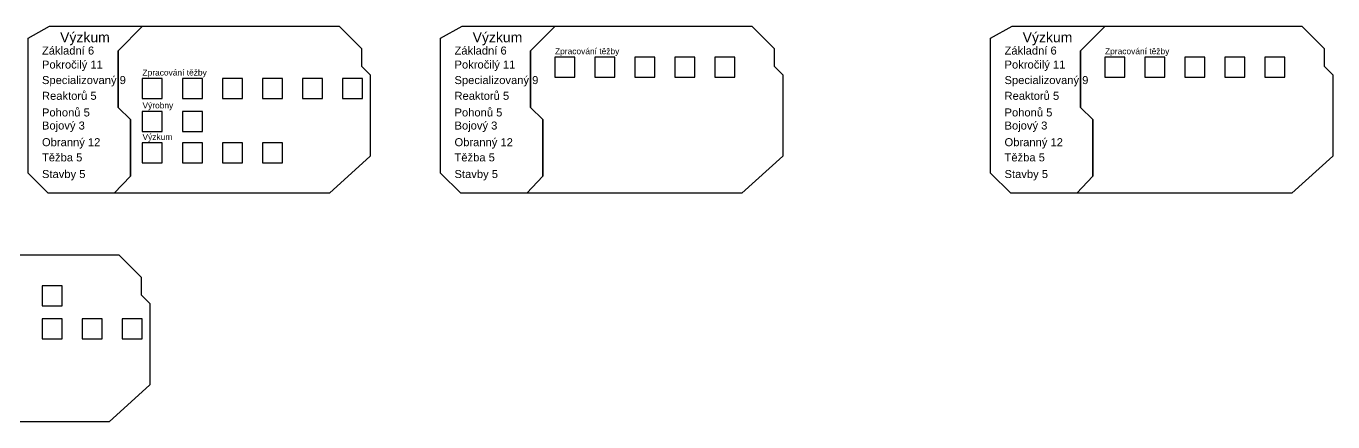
# Model space of a CAD drawing. Header units: millimetres. Extents: x 33057 to 249580, y -15894 to 47997.
# Drawn here: x 62861 to 69394, y -7681 to -5703 of the extents above; entities that cross this region are included whole.
import ezdxf

# ---------------------------------------------------------------- set-up
doc = ezdxf.new("R2010")
doc.units = ezdxf.units.MM
doc.layers.add('Obrys', color=253, linetype='Continuous', lineweight=30)
doc.layers.add('základní', color=4, linetype='Continuous')
doc.styles.get("Standard").update_dxf_attribs({"font": 'arial.ttf'})

msp = doc.modelspace()

# ---------------------------------------------------------------- linework, layer by layer
at = {"layer": 'základní', "lineweight": 30}
for p, q in [((65604.5, -5958.9), (65604.5, -5858.9)), ((68354.1, -5958.9), (68354.1, -5858.9)), ((63542.2, -6065.4), (63542.2, -5965.4)), ((65504.5, -5958.9), (65604.5, -5958.9)), ((68254.1, -5958.9), (68354.1, -5958.9)), ((63442.2, -6065.4), (63542.2, -6065.4)), ((63542.2, -6229.8), (63542.2, -6129.8)), ((63442.2, -6229.8), (63542.2, -6229.8)), ((63542.2, -6387.1), (63542.2, -6287.1)), ((63442.2, -6387.1), (63542.2, -6387.1))]:
    msp.add_line(p, q, dxfattribs=at)
at = {"layer": 'základní', "color": 67, "lineweight": 30, "true_color": 0x727430}
for points in [[(63301.8, -6538.6), (62971.7, -6538.6), (62871.2, -6438), (62871.2, -5763.8), (62978.4, -5703), (63443.4, -5703), (63321.1, -5825.8), (63321.1, -6110.2), (63382.6, -6169.3), (63382.6, -6452.5)], [(63321.1, -5825.8), (63443.4, -5703), (64426.1, -5703), (64538.7, -5815.6), (64538.7, -5903.6), (64582, -5946.9), (64582, -6353.2), (64377.2, -6538.6), (63301.8, -6538.6), (63382.6, -6452.5), (63382.6, -6169.3), (63321.1, -6110.2)], [(65364, -6538.6), (65033.9, -6538.6), (64933.5, -6438), (64933.5, -5763.8), (65040.6, -5703), (65505.7, -5703), (65383.3, -5825.8), (65383.3, -6110.2), (65444.9, -6169.3), (65444.9, -6452.5)], [(65383.3, -5825.8), (65505.7, -5703), (66488.4, -5703), (66600.9, -5815.6), (66600.9, -5903.6), (66644.2, -5946.9), (66644.2, -6353.2), (66439.5, -6538.6), (65364, -6538.6), (65444.9, -6452.5), (65444.9, -6169.3), (65383.3, -6110.2)], [(68113.7, -6538.6), (67783.6, -6538.6), (67683.1, -6438), (67683.1, -5763.8), (67790.3, -5703), (68255.4, -5703), (68133, -5825.8), (68133, -6110.2), (68194.5, -6169.3), (68194.5, -6452.5)], [(68133, -5825.8), (68255.4, -5703), (69238, -5703), (69350.6, -5815.6), (69350.6, -5903.6), (69393.9, -5946.9), (69393.9, -6353.2), (69189.1, -6538.6), (68113.7, -6538.6), (68194.5, -6452.5), (68194.5, -6169.3), (68133, -6110.2)]]:
    msp.add_lwpolyline(points, close=True, dxfattribs=at)
at = {"layer": 'základní', "lineweight": 30}
for points in [[(65604.5, -5858.9), (65504.5, -5858.9), (65504.5, -5958.9), (65604.5, -5958.9)], [(65804.5, -5858.9), (65704.5, -5858.9), (65704.5, -5958.9), (65804.5, -5958.9)], [(66004.5, -5858.9), (65904.5, -5858.9), (65904.5, -5958.9), (66004.5, -5958.9)], [(66204.5, -5858.9), (66104.5, -5858.9), (66104.5, -5958.9), (66204.5, -5958.9)], [(66404.5, -5858.9), (66304.5, -5858.9), (66304.5, -5958.9), (66404.5, -5958.9)], [(68354.1, -5858.9), (68254.1, -5858.9), (68254.1, -5958.9), (68354.1, -5958.9)], [(68554.1, -5858.9), (68454.1, -5858.9), (68454.1, -5958.9), (68554.1, -5958.9)], [(68754.1, -5858.9), (68654.1, -5858.9), (68654.1, -5958.9), (68754.1, -5958.9)], [(68954.1, -5858.9), (68854.1, -5858.9), (68854.1, -5958.9), (68954.1, -5958.9)], [(69154.1, -5858.9), (69054.1, -5858.9), (69054.1, -5958.9), (69154.1, -5958.9)], [(63542.2, -5965.4), (63442.2, -5965.4), (63442.2, -6065.4), (63542.2, -6065.4)], [(63742.2, -5965.4), (63642.2, -5965.4), (63642.2, -6065.4), (63742.2, -6065.4)], [(63942.2, -5965.4), (63842.2, -5965.4), (63842.2, -6065.4), (63942.2, -6065.4)], [(64142.2, -5965.4), (64042.2, -5965.4), (64042.2, -6065.4), (64142.2, -6065.4)], [(64342.2, -5965.4), (64242.2, -5965.4), (64242.2, -6065.4), (64342.2, -6065.4)], [(64542.2, -5965.4), (64442.2, -5965.4), (64442.2, -6065.4), (64542.2, -6065.4)], [(63542.2, -6129.8), (63442.2, -6129.8), (63442.2, -6229.8), (63542.2, -6229.8)], [(63742.2, -6129.8), (63642.2, -6129.8), (63642.2, -6229.8), (63742.2, -6229.8)], [(63542.2, -6287.1), (63442.2, -6287.1), (63442.2, -6387.1), (63542.2, -6387.1)], [(63742.2, -6287.1), (63642.2, -6287.1), (63642.2, -6387.1), (63742.2, -6387.1)], [(63942.2, -6287.1), (63842.2, -6287.1), (63842.2, -6387.1), (63942.2, -6387.1)], [(64142.2, -6287.1), (64042.2, -6287.1), (64042.2, -6387.1), (64142.2, -6387.1)], [(62219.6, -6968.4), (62341.9, -6845.7), (63324.6, -6845.7), (63437.1, -6958.2), (63437.1, -7046.2), (63480.4, -7089.5), (63480.4, -7495.9), (63275.7, -7681.3), (62200.3, -7681.3), (62281.1, -7595.1), (62281.1, -7311.9), (62219.6, -7252.8)], [(63040.7, -7001.5), (62940.7, -7001.5), (62940.7, -7101.5), (63040.7, -7101.5)], [(63040.7, -7165.9), (62940.7, -7165.9), (62940.7, -7265.9), (63040.7, -7265.9)], [(63240.7, -7165.9), (63140.7, -7165.9), (63140.7, -7265.9), (63240.7, -7265.9)], [(63440.7, -7165.9), (63340.7, -7165.9), (63340.7, -7265.9), (63440.7, -7265.9)]]:
    msp.add_lwpolyline(points, close=True, dxfattribs=at)

# ---------------------------------------------------------------- texts
at = {"layer": 'Obrys', "attachment_point": 1}
for s, width, heights, insert, char_height in [('Výzkum', 273.839, [86], (63031.1, -5733.7), 50), ('Výzkum', 273.839, [86], (65093.4, -5733.7), 50), ('Výzkum', 273.839, [86], (67843.1, -5733.7), 50), ('Základní 6', 364.439, [86], (62940.5, -5805.1), 40), ('Základní 6', 364.439, [86], (65002.8, -5805.1), 40), ('Zpracování těžby', 573.253, [95.2], (65505.3, -5813.4), 30), ('Základní 6', 364.439, [86], (67752.5, -5805.1), 40), ('Zpracování těžby', 573.253, [95.2], (68255, -5813.4), 30), ('Pokročilý 11', 458.094, [92.1], (62940.5, -5875.1), 40), ('Pokročilý 11', 458.094, [92.1], (65002.8, -5875.1), 40), ('Pokročilý 11', 458.094, [92.1], (67752.5, -5875.1), 40), ('Zpracování těžby', 573.253, [95.2], (63443, -5919.9), 30), ('Specializovaný 9', 442.837, [89.1], (62940.5, -5952.7), 40), ('Specializovaný 9', 442.837, [89.1], (65002.8, -5952.7), 40), ('Specializovaný 9', 442.837, [89.1], (67752.5, -5952.7), 40), ('Reaktorů 5', 380.561, [86], (62940.5, -6031.3), 40), ('Reaktorů 5', 380.561, [86], (65002.8, -6031.3), 40), ('Reaktorů 5', 380.561, [86], (67752.5, -6031.3), 40), ('Pohonů 5', 394.133, [86], (62940.5, -6114.5), 40), ('Výrobny', 573.253, [95.2], (63443, -6084.3), 30), ('Pohonů 5', 394.133, [86], (65002.8, -6114.5), 40), ('Pohonů 5', 394.133, [86], (67752.5, -6114.5), 40), ('Bojový 3', 400.278, [86], (62940.5, -6180), 40), ('Bojový 3', 400.278, [86], (65002.8, -6180), 40), ('Bojový 3', 400.278, [86], (67752.5, -6180), 40), ('Výzkum', 573.253, [95.2], (63443, -6241.6), 30), ('Obranný 12', 394.133, [86], (65002.8, -6263.2), 40), ('Obranný 12', 394.133, [86], (67752.5, -6263.2), 40), ('Těžba 5', 378.999, [86], (62940.5, -6339.2), 40), ('Těžba 5', 378.999, [86], (67752.5, -6339.2), 40), ('Stavby 5', 394.133, [86], (62940.5, -6422.4), 40), ('Stavby 5', 394.133, [86], (65002.8, -6422.4), 40)]:
    msp.add_mtext_dynamic_manual_height_columns(s, width=width, gutter_width=12.5, heights=heights, dxfattribs=dict(at, insert=insert, char_height=char_height))
at = {"layer": 'Obrys', "color": 114, "true_color": 0x139b48, "char_height": 40, "attachment_point": 1}
for s, width, insert in [('Obranný 12', 394.133, (62940.5, -6263.2)), ('Těžba 5', 378.999, (65002.8, -6339.2)), ('Stavby 5', 394.133, (67752.5, -6422.4))]:
    msp.add_mtext_dynamic_manual_height_columns(s, width=width, gutter_width=12.5, heights=[86], dxfattribs=dict(at, insert=insert))

doc.saveas('drawing.dxf')
